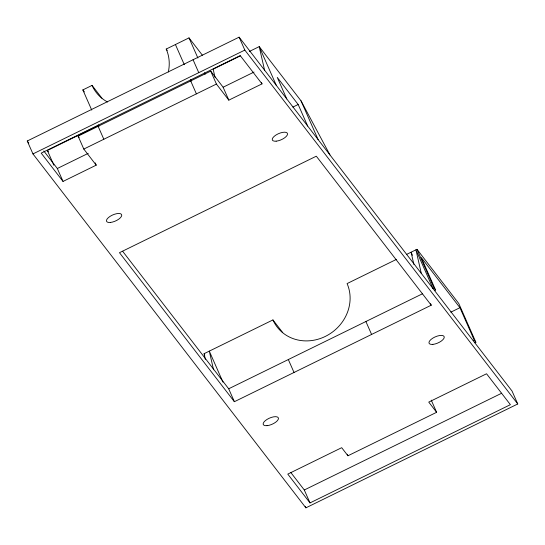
<?xml version="1.0" encoding="UTF-8"?>
<svg xmlns="http://www.w3.org/2000/svg" width="545" height="545" viewBox="0 0 545 545"><rect width="100%" height="100%" fill="white"/><g stroke="black" fill="none" stroke-linecap="round" stroke-linejoin="round"><path stroke-width="0.82" d="M91.744 110.083L82.847 89.918L92.057 85.401A41.461 37.721 -37.6 0 0 107.529 102.004M168.337 71.96A41.461 37.721 -37.6 0 0 166.211 49.05L189.006 37.878L202.372 55.202M27.25 140.998L239.126 37.162L512.048 391.051L517.75 403.974L305.895 507.838L32.952 153.922L27.25 140.998L28.81 143.022M32.952 153.922L244.828 50.092L517.75 403.974M53.866 165.217L47.367 150.481L98.706 125.316M240.345 55.876L213.17 69.201L215.009 77.315M249.406 51.434L259.222 46.625L301.01 100.811L329.957 154.944M262.016 83.876L240.216 55.604L41.209 153.131L63.029 181.424L96.213 165.155L83.807 149.064L78.105 136.141L210.717 71.129L223.123 87.22L228.825 100.144L262.016 83.876L261.341 82.35M83.807 149.064L216.419 84.053L228.825 100.144M43.818 150.985L57.327 168.5L88.249 153.336M223.123 87.22L254.052 72.056M292.883 107.086L298.17 104.497L307.666 126.038M205.37 359.366L204.082 353.685L272.936 319.929A41.461 37.721 -37.6 0 0 325.304 336.435A41.461 37.721 -37.6 0 0 347.083 283.584L396.59 259.311M406.509 254.447L416.986 249.31L458.781 303.497L475.88 342.274L474.831 342.791M122.605 251.231L228.689 388.783L422.518 293.762M434.515 290.519L435.571 290.001L434.093 288.087L433.037 288.605L415.937 249.828L421.285 273.365M431.238 305.207L316.311 156.19L119.464 252.696L234.384 401.706L431.238 305.207L430.564 303.688M450.824 312.169L459.939 307.693L474.266 340.182L475.88 342.274M473.217 340.693L474.266 340.182M436.62 412.299L428.752 402.101L486.549 373.768L510.393 404.676L310.003 502.919L287.787 474.109L341.695 447.683L347.935 455.777L436.62 412.299L431.252 400.132M290.866 472.576L304.301 489.989L501.645 393.245M459.939 307.693L421.237 257.519L435.571 290.001M298.17 104.497L277.269 77.404L286.772 98.945M166.211 49.05L167.247 50.399M92.057 85.401L101.929 98.195M272.936 319.929L282.732 332.641M82.847 89.918L84.393 91.914M78.105 136.141L79.141 137.483M47.367 150.481L48.396 151.823M416.986 249.31L434.093 288.087M412.456 255.305L411.087 252.206L413.853 264.38M301.01 100.811L318.116 139.588M276.329 85.401L259.222 46.625L264.57 70.162M365.893 321.516L371.595 334.446M239.126 37.162L244.828 50.092M210.717 71.129L216.419 84.053M189.006 37.878L197.903 58.036M204.402 72.771L205.084 74.324M193.053 59.718L198.748 72.642M175.422 44.533L184.312 64.698M190.811 79.434L191.499 80.987M190.696 80.946L196.398 93.869M347.267 454.251L347.935 455.777M288.325 359.543L294.028 372.467M304.301 489.989L310.003 502.919M305.22 506.312L305.895 507.838M228.689 388.783L234.384 401.706M222.98 382.147L209.3 351.13L213.545 369.796M204.082 353.685L204.763 355.238M98.243 124.819L98.924 126.365M98.127 126.324L103.829 139.254M95.205 162.873L96.213 165.155M57.327 168.5L63.029 181.424M276.158 141.175A8.243 3.338 -23.8 0 0 287.549 133.92A8.243 3.338 -23.8 0 0 275.968 135.024A8.243 3.338 -23.8 0 0 276.158 141.175M432.873 344.379A8.243 3.338 -23.8 0 0 444.264 337.123A8.243 3.338 -23.8 0 0 432.682 338.227A8.243 3.338 -23.8 0 0 432.873 344.379M267.077 425.659A8.243 3.338 -23.8 0 0 278.468 418.403A8.243 3.338 -23.8 0 0 266.88 419.507A8.243 3.338 -23.8 0 0 267.077 425.659M110.362 222.455A8.243 3.338 -23.8 0 0 121.753 215.2A8.243 3.338 -23.8 0 0 110.165 216.304A8.243 3.338 -23.8 0 0 110.362 222.455"/></g></svg>
